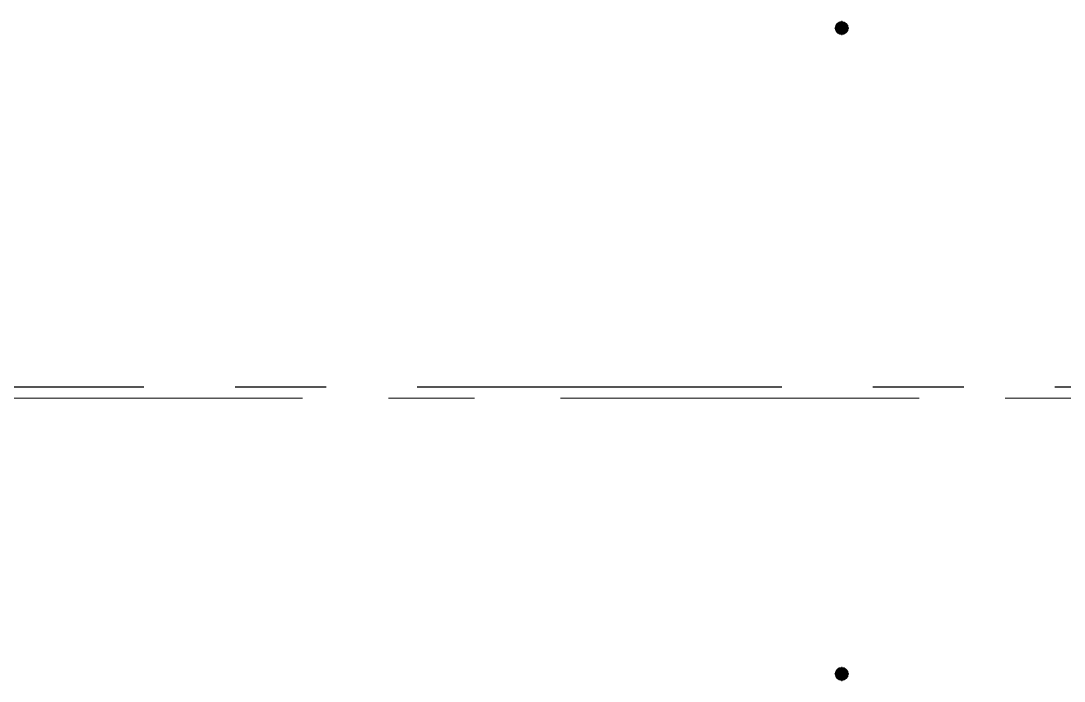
# Model space of a CAD drawing. Header units: millimetres. Extents: x -4000 to 187956, y -58990 to 162485.
# Drawn here: x 46689 to 50325, y 80425 to 82725 of the extents above; entities that cross this region are included whole.
import ezdxf

# ---------------------------------------------------------------- set-up
doc = ezdxf.new("R2010")
doc.units = ezdxf.units.MM
for name, pattern in [('Dash 1_16_', [317.5, 158.75, -158.75]), ('Grid Line', [2222.5, 1270, -317.5, 317.5, -317.5]), ('Grid Line 12_5mm', [2150, 1250, -300, 300, -300])]:
    doc.linetypes.add(name, pattern=pattern)
for name, color, linetype, lineweight in [('F-SPRN', 3, 'Continuous', 9), ('P-PIPE', 3, 'Continuous', 9), ('P-PIPE-CNTR', 3, 'Continuous', 9), ('S-GRID', 1, 'Continuous', 30)]:
    doc.layers.add(name, color=color, linetype=linetype, lineweight=lineweight)

# ---------------------------------------------------------------- blocks, each defined once
blk = doc.blocks.new('CMF2_NHAXUONG_A_rvt-1-FFS - TANG 1')
at = {"layer": 'S-GRID', "linetype": 'Grid Line 12_5mm', "lineweight": 9}
blk.add_line((-879.9, 81410.6), (183585.4, 81410.6), dxfattribs=at)
blk = doc.blocks.new('Sprinkler_Up - DN20-V612-FFS - TANG 1')
at = {"layer": 'F-SPRN', "transparency": 33554534}
for points in [[(-13.5, 0), (-3.9, 0.7), (-1.7, 2.9), (-1.2, 3.5), (-0.6, 4), (0.6, 4), (1.2, 3.5), (1.7, 2.9), (4.6, 0), (22.2, 0), (18, 13.1), (6.9, 21.2), (-6.9, 21.2), (-18, 13.1), (-22.2, 0)], [(0, -21.2), (6.9, -21.2), (18, -13.1), (22.2, 0), (3.9, -0.7), (1.7, -2.9), (1.2, -3.5), (0.6, -4), (-0.6, -4), (-1.2, -3.5), (-1.7, -2.9), (-4.6, 0), (-22.2, 0), (-18, -13.1), (-6.9, -21.2)], [(0, -16.7), (4.3, -16.1), (11.8, -11.8), (16.1, -4.3), (16.1, 4.3), (11.8, 11.8), (8.3, 14.4), (0, 16.7), (-4.3, 16.1), (-11.8, 11.8), (-16.1, 4.3), (-16.1, -4.3), (-11.8, -11.8), (-8.3, -14.4)], [(0, -15.6), (7.8, -13.5), (13.5, -7.8), (15.1, -4), (15.1, 4), (13.5, 7.8), (7.8, 13.5), (0, 15.6), (-7.8, 13.5), (-11, 11), (-15.1, 4), (-15.1, -4), (-11, -11), (-7.8, -13.5)], [(-10.9, -5.5), (-10.9, 5.4), (-14.5, 5.4), (-14.5, -5.5)], [(-7.7, -5.5), (-7.7, 5.4), (-10.9, 5.4), (-10.9, -5.5)], [(0, -5.5), (0, 5.4), (-7.7, 5.4), (-7.7, -5.5)], [(0, 0), (5.7, 0), (2.9, 4.9), (-2.9, 4.9), (-5.7, 0)], [(-2.9, -4.9), (2.9, -4.9), (5.7, 0), (-5.7, 0)], [(0, 0), (4.6, 0), (0, 4.6), (-4.6, 0)], [(0, -4.6), (4.6, 0), (-4.6, 0)], [(0, -2.6), (1.3, 0), (-1.8, 0)], [(-1.3, 0), (1.8, 0), (0, 2.6)], [(7.7, -5.5), (7.7, 5.4), (0, 5.4), (0, -5.5)], [(10.9, -5.5), (10.9, 5.4), (7.7, 5.4), (7.7, -5.5)], [(14.5, -5.5), (14.5, 5.4), (10.9, 5.4), (10.9, -5.5)]]:
    blk.add_hatch(color=1, dxfattribs=at).paths.add_polyline_path(points)
at = {"layer": 'F-SPRN', "color": 1}
for p, q in [((-11.5, 5.4), (-14.5, 5.4)), ((-14.5, 5.4), (-11.3, 5.4)), ((-14.5, 5.4), (-14.5, 3.7)), ((-14.5, 3.3), (-14.5, 0)), ((-11.5, 5.4), (-11.5, 4)), ((-10.9, 1.9), (-10.9, 3.6)), ((-10.8, 5.4), (-8, 5.4)), ((-8.1, 5.4), (-10.8, 5.4)), ((-8.1, 5.4), (-8.1, 2.8)), ((-8.1, 2.5), (-8.1, 0.7)), ((-7.7, 4.8), (-7.7, 2.7)), ((-7.7, 4.8), (-7.7, 2.7)), ((-7.7, 2.1), (-7.7, 0.5)), ((-7.7, 2.1), (-7.7, 0.5)), ((-6.7, 5.4), (-4.7, 5.4)), ((-5.8, 3.8), (-5.8, 2.2)), ((-2.1, 0), (-2.1, 0)), ((-2.1, 0), (-2.1, -0.1)), ((-0.5, 2), (-0.6, 2)), ((-0.6, 2), (-0.6, 2)), ((0, 2.1), (-0.1, 2.1)), ((0.1, 2.1), (0, 2.1)), ((2.1, 0), (2.1, 0.1)), ((2.1, 0), (2.1, 0)), ((4.7, 5.4), (6.5, 5.4)), ((7.7, 5.4), (10.8, 5.4)), ((7.7, 5.2), (7.7, 2.7)), ((7.7, 5.2), (7.7, 2.7)), ((7.7, 2.3), (7.7, 0.5)), ((7.7, 2.3), (7.7, 0.5)), ((10.8, 5.4), (8.1, 5.4)), ((8.1, 5.4), (8.1, 2.8)), ((8.1, 2.5), (8.1, 0.4)), ((10.9, 5.4), (14.5, 5.4)), ((10.9, 3.6), (10.9, 0.2)), ((14.5, 5.4), (11.5, 5.4)), ((11.5, 5.4), (11.5, 4)), ((11.5, 3), (11.5, 0.2)), ((14.5, 5.4), (14.5, -5.5)), ((-14.5, -1.3), (-14.5, -3.7)), ((-11.1, -5.5), (-14.5, -5.5)), ((-14.5, -5.5), (-11.5, -5.5)), ((-10.9, -2.6), (-10.9, -1.3)), ((-10.8, -5.5), (-8.1, -5.5)), ((-7.8, -5.5), (-10.8, -5.5)), ((-8.1, -4.2), (-8.1, -5.5)), ((-7.7, -2.7), (-7.7, -4)), ((-7.7, -2.7), (-7.7, -4)), ((-7, -5.5), (-5.8, -5.5)), ((-4.8, -5.5), (-7, -5.5)), ((-5.8, -2.3), (-5.8, -3.8)), ((-2.1, -0.3), (-2, -0.4)), ((-2, -0.4), (-2, -0.5)), ((-2, -0.5), (-2, -0.6)), ((-2, -0.6), (-2, -0.7)), ((-2, -0.7), (-1.9, -0.7)), ((-1.9, -0.7), (-1.9, -0.8)), ((-1.9, -0.8), (-1.9, -0.9)), ((-1.9, -0.9), (-1.8, -1)), ((-1.8, -1), (-1.8, -1.1)), ((-1.8, -1), (-1.8, -1)), ((-1.8, -1.1), (-1.7, -1.2)), ((-1.7, -1.2), (-1.6, -1.3)), ((-1.7, -1.2), (-1.7, -1.2)), ((-1.6, -1.3), (-1.6, -1.4)), ((-1.6, -1.4), (-1.5, -1.4)), ((-1.5, -1.4), (-1.4, -1.5)), ((-1.4, -1.5), (-1.3, -1.6)), ((-1.4, -1.5), (-1.4, -1.5)), ((-1.3, -1.6), (-1.3, -1.7)), ((-1.3, -1.7), (-1.2, -1.7)), ((-1.2, -1.7), (-1.1, -1.7)), ((-1.1, -1.7), (-1.1, -1.8)), ((-1.1, -1.8), (-1, -1.8)), ((-1, -1.8), (-0.9, -1.9)), ((-0.9, -1.9), (-0.8, -1.9)), ((-0.8, -1.9), (-0.7, -2)), ((-0.8, -1.9), (-0.8, -1.9)), ((-0.7, -2), (-0.6, -2)), ((-0.6, -2), (-0.5, -2)), ((-0.5, -2), (-0.4, -2)), ((-0.4, -2), (-0.3, -2.1)), ((-0.4, -2), (-0.4, -2)), ((-0.3, -2.1), (-0.2, -2.1)), ((-0.2, -2.1), (-0.1, -2.1)), ((-0.1, -2.1), (0, -2.1)), ((0, -2.1), (0.1, -2.1)), ((0.1, -2.1), (0.2, -2.1)), ((0.1, -2.1), (0.1, -2.1)), ((0.2, -2.1), (0.3, -2.1)), ((0.3, -2.1), (0.4, -2)), ((0.4, -2), (0.5, -2)), ((0.5, -2), (0.6, -2)), ((0.6, -2), (0.7, -2)), ((0.6, -2), (0.6, -2)), ((0.7, -2), (0.8, -1.9)), ((0.8, -1.9), (0.9, -1.9)), ((0.9, -1.9), (1, -1.8)), ((0.9, -1.9), (0.9, -1.9)), ((1, -1.8), (1.1, -1.8)), ((1.1, -1.8), (1.2, -1.7)), ((1.2, -1.7), (1.3, -1.6)), ((1.2, -1.7), (1.2, -1.7)), ((1.3, -1.6), (1.4, -1.6)), ((1.4, -1.5), (1.5, -1.5)), ((1.4, -1.6), (1.4, -1.5)), ((1.5, -1.4), (1.6, -1.3)), ((1.5, -1.5), (1.5, -1.4)), ((1.6, -1.3), (1.7, -1.2)), ((1.6, -1.3), (1.6, -1.3)), ((1.7, -1.1), (1.8, -1.1)), ((1.7, -1.2), (1.7, -1.1)), ((1.8, -1), (1.9, -0.9)), ((1.8, -1.1), (1.8, -1)), ((1.9, -0.8), (2, -0.7)), ((1.9, -0.8), (1.9, -0.8)), ((1.9, -0.9), (1.9, -0.8)), ((2, -0.4), (2.1, -0.3)), ((2, -0.5), (2, -0.4)), ((2, -0.5), (2, -0.5)), ((2, -0.6), (2, -0.5)), ((2, -0.7), (2, -0.6)), ((2.1, -0.1), (2.1, 0)), ((2.1, -0.2), (2.1, -0.1)), ((2.1, -0.3), (2.1, -0.2)), ((7, -5.5), (4.8, -5.5)), ((5.8, -2.2), (5.8, -3.8)), ((5.8, -5.5), (7, -5.5)), ((7.7, -0.5), (7.7, -2.3)), ((7.7, -0.5), (7.7, -2.3)), ((7.7, -2.7), (7.7, -5.4)), ((7.7, -2.7), (7.7, -5.4)), ((10.8, -5.5), (7.7, -5.5)), ((8.1, -0.4), (8.1, -2.5)), ((8.1, -2.8), (8.1, -5.5)), ((8.1, -5.5), (10.8, -5.5)), ((10.9, -0.2), (10.9, -3.6)), ((14.5, -5.5), (10.9, -5.5)), ((11.5, -0.2), (11.5, -3)), ((11.5, -4), (11.5, -5.5)), ((11.5, -5.5), (14.5, -5.5))]:
    blk.add_line(p, q, dxfattribs=at)
at = {"layer": 'F-SPRN', "color": 1, "flags": 128}
for points in [[(-1.7, 1.2), (-1.7, 1.1), (-1.8, 1.1), (-1.8, 1), (-1.9, 0.9), (-1.9, 0.8), (-1.9, 0.8), (-2, 0.7), (-2, 0.6), (-2, 0.5), (-2, 0.5), (-2, 0.4), (-2.1, 0.3), (-2.1, 0.2), (-2.1, 0.1), (-2.1, 0)], [(-1.3, 1.6), (-1.4, 1.6), (-1.4, 1.5), (-1.5, 1.5), (-1.5, 1.4), (-1.6, 1.3), (-1.6, 1.3), (-1.7, 1.2)], [(-0.9, 1.9), (-0.9, 1.9), (-1, 1.8), (-1.1, 1.8), (-1.2, 1.7), (-1.2, 1.7), (-1.3, 1.6)], [(-0.6, 2), (-0.7, 2), (-0.8, 1.9), (-0.9, 1.9)], [(-0.1, 2.1), (-0.1, 2.1), (-0.2, 2.1), (-0.3, 2.1), (-0.4, 2), (-0.5, 2)], [(2.1, 0.1), (2.1, 0.2), (2.1, 0.2), (2.1, 0.3), (2, 0.4), (2, 0.5), (2, 0.6), (2, 0.7), (1.9, 0.7), (1.9, 0.8), (1.9, 0.9), (1.8, 1), (1.8, 1), (1.8, 1.1), (1.7, 1.2), (1.7, 1.2), (1.6, 1.3), (1.6, 1.4), (1.5, 1.4), (1.4, 1.5), (1.4, 1.5), (1.3, 1.6), (1.3, 1.7), (1.2, 1.7), (1.1, 1.7), (1.1, 1.8), (1, 1.8), (0.9, 1.9), (0.8, 1.9), (0.8, 1.9), (0.7, 2), (0.6, 2), (0.5, 2), (0.4, 2), (0.4, 2), (0.3, 2.1), (0.2, 2.1), (0.1, 2.1)], [(-2.1, -0.1), (-2.1, -0.2), (-2.1, -0.2), (-2.1, -0.3)]]:
    blk.add_lwpolyline(points, dxfattribs=at)
at = {"layer": 'F-SPRN', "color": 1}
for radius, start, end in [(22.2, 360, 180), (21.9, 165.6773, 179.2615), (21.9, 144.7698, 164.8151), (21.9, 126.6942, 143.2701), (16.7, 167.6802, 180), (16.7, 167.6802, 180), (16.7, 155.3879, 164.9693), (16.7, 155.3879, 164.9693), (15.6, 166.4265, 180), (15.6, 166.4265, 180), (15.6, 150.9409, 165), (15.6, 159.6139, 165), (16.7, 136.7213, 149.931), (16.7, 136.7213, 149.931), (15.6, 150.9409, 156.3845), (15.6, 138.4214, 150), (15.6, 138.4214, 150), (21.9, 108.2621, 125.7507), (16.7, 121.4181, 130.5751), (16.7, 121.4181, 130.5751), (15.6, 120.5262, 133.2078), (15.6, 120.5262, 133.2078), (16.7, 106.5995, 120), (16.7, 106.5995, 120), (15.6, 114.4363, 119.9813), (15.6, 114.4363, 119.9813), (21.9, 99.348, 107.901), (4.63, 155.7832, 180), (4.63, 155.7832, 180), (16.7, 96.4143, 105), (16.7, 96.4143, 105), (4.63, 109.0192, 138.2703), (4.63, 109.0192, 138.2703), (21.9, 90.145, 98.8503), (15.6, 95.5762, 100.6843), (15.6, 95.5762, 100.6843), (2.56, 109.0192, 168.8278), (2.56, 109.0192, 168.8278), (2.04, 109.0192, 180), (16.7, 83.0684, 90), (16.7, 83.0684, 90), (4.63, 17.9592, 90), (4.63, 17.9592, 90), (3.81, 57.0577, 90), (2.56, 14.5599, 90), (2.56, 14.5599, 90), (2.04, 10.4703, 90), (21.9, 72.5583, 89.4624), (15.6, 75.573, 80.5892), (15.6, 75.573, 80.5892), (3.81, 16.1605, 43.8358), (15.6, 67.5614, 74.5481), (15.6, 67.5614, 74.5481), (16.7, 60, 75), (16.7, 60, 75), (15.6, 60.0187, 65.5637), (15.6, 60.0187, 65.5637), (21.9, 54.2493, 71.7379), (15.6, 46.7922, 60), (15.6, 46.7922, 60), (16.7, 49.4249, 58.5819), (16.7, 49.4249, 58.5819), (15.6, 30, 41.5786), (15.6, 30, 41.5786), (16.7, 30, 43.2787), (16.7, 30, 43.2787), (21.9, 36.7299, 53.3058), (15.6, 23.6155, 29.5646), (15.6, 15, 29.5646), (15.6, 15, 20.3861), (16.7, 15, 24.6121), (16.7, 15, 24.6121), (15.6, 360, 13.6618), (15.6, 0, 13.6618), (16.7, 360, 12.3198), (16.7, 0, 12.3198), (21.9, 15.1849, 35.2302), (21.9, 0.7385, 14.3227), (22.2, 180, 360), (21.9, 180.7385, 194.3227), (21.9, 195.1849, 215.2302), (21.9, 216.7299, 233.3058), (16.7, 180, 192.3198), (16.7, 180, 192.3198), (16.7, 195.0307, 204.6121), (16.7, 195.0307, 204.6121), (15.6, 181.9082, 193.6618), (15.6, 181.9082, 193.6618), (15.6, 197.3339, 209.5646), (15.6, 197.3339, 209.5646), (16.7, 210.069, 223.2787), (16.7, 210.069, 223.2787), (15.6, 212.5472, 221.5786), (15.6, 212.5472, 221.5786), (21.9, 234.2493, 251.7379), (16.7, 229.4249, 238.5819), (16.7, 229.4249, 238.5819), (15.6, 233.795, 240), (15.6, 233.795, 240), (16.7, 240, 255), (16.7, 240, 255), (15.6, 240.0187, 254.5481), (15.6, 240.0187, 254.5481), (21.9, 252.5583, 269.4624), (4.63, 197.9592, 0), (4.63, 197.9592, 360), (15.6, 255, 267.64), (15.6, 255, 267.64), (3.81, 196.1605, 360), (2.56, 191.1677, 270), (2.56, 191.1677, 270), (2.04, 190.4703, 270), (16.7, 263.0684, 270), (16.7, 263.0684, 270), (2.04, 270, 0), (2.56, 270, 0), (2.56, 270, 360), (21.9, 270.145, 278.8503), (15.6, 275.5762, 280.6843), (15.6, 275.5762, 280.6843), (16.7, 276.4143, 285), (16.7, 276.4143, 285), (21.9, 279.348, 287.901), (16.7, 286.5995, 300), (16.7, 286.5995, 300), (15.6, 294.4363, 299.9813), (15.6, 294.4363, 299.9813), (21.9, 288.2621, 305.7507), (15.6, 300, 313.2078), (15.6, 300, 313.2078), (16.7, 301.4181, 310.5751), (16.7, 301.4181, 310.5751), (15.6, 318.4214, 330), (15.6, 318.4214, 330), (16.7, 316.7213, 330), (16.7, 316.7213, 330), (21.9, 306.6942, 323.2701), (15.6, 330.4354, 345), (15.6, 330.4354, 336.3845), (15.6, 339.6139, 345), (15.6, 346.3382, 360), (15.6, 346.3382, 360), (16.7, 335.3879, 345), (16.7, 335.3879, 345), (16.7, 347.6802, 360), (16.7, 347.6802, 360), (21.9, 324.7698, 344.8151), (21.9, 345.6773, 359.2615)]:
    blk.add_arc((0, 0), radius, start, end, dxfattribs=at)
blk = doc.blocks.new('Sprinkler_Up - DN20-V613-FFS - TANG 1')
at = {"layer": 'F-SPRN', "transparency": 33554534}
for points in [[(-13.5, 0), (-3.9, 0.7), (-1.7, 2.9), (-1.2, 3.5), (-0.6, 4), (0.6, 4), (1.2, 3.5), (1.7, 2.9), (4.6, 0), (22.2, 0), (18, 13.1), (6.9, 21.2), (-7.9, 20.4), (-18, 13.1), (-22.2, 0)], [(0, -21.2), (6.9, -21.2), (18, -13.1), (22.2, 0), (3.9, -0.7), (1.7, -2.9), (1.2, -3.5), (0.6, -4), (-0.6, -4), (-1.2, -3.5), (-1.7, -2.9), (-4.6, 0), (-22.2, 0), (-18, -13.1), (-6.9, -21.2)], [(0, -16.7), (4.3, -16.1), (11.8, -11.8), (16.1, -4.3), (16.1, 4.3), (11.8, 11.8), (8.3, 14.4), (0, 16.7), (-4.3, 16.1), (-11.8, 11.8), (-16.1, 4.3), (-16.1, -4.3), (-11.8, -11.8), (-8.3, -14.4)], [(0, -15.6), (7.8, -13.5), (13.5, -7.8), (15.1, -4), (15.1, 4), (13.5, 7.8), (7.8, 13.5), (0, 15.6), (-7.8, 13.5), (-11, 11), (-15.1, 4), (-15.1, -4), (-11, -11), (-7.8, -13.5)], [(-10.9, -5.5), (-10.9, 5.4), (-14.5, 5.4), (-14.5, -5.5)], [(-7.7, -5.5), (-7.7, 5.4), (-10.9, 5.4), (-10.9, -5.5)], [(0, -5.5), (0, 5.4), (-7.7, 5.4), (-7.7, -5.5)], [(0, 0), (5.7, 0), (2.9, 4.9), (-2.9, 4.9), (-5.7, 0)], [(-2.9, -4.9), (2.9, -4.9), (5.7, 0), (-5.7, 0)], [(0, 0), (4.6, 0), (0, 4.6), (-4.6, 0)], [(0, -4.6), (4.6, 0), (-4.6, 0)], [(0, -2.6), (1.3, 0), (-1.8, 0)], [(-1.3, 0), (1.8, 0), (0, 2.6)], [(7.7, -5.5), (7.7, 5.4), (0, 5.4), (0, -5.5)], [(10.9, -5.5), (10.9, 5.4), (7.7, 5.4), (7.7, -5.5)], [(14.5, -5.5), (14.5, 5.4), (10.9, 5.4), (10.9, -5.5)]]:
    blk.add_hatch(color=1, dxfattribs=at).paths.add_polyline_path(points)
at = {"layer": 'F-SPRN', "color": 1}
for p, q in [((-11.5, 5.4), (-14.5, 5.4)), ((-14.5, 5.4), (-11.3, 5.4)), ((-14.5, 5.4), (-14.5, 3.7)), ((-14.5, 3.3), (-14.5, 0)), ((-11.5, 5.4), (-11.5, 4)), ((-10.9, 1.9), (-10.9, 3.6)), ((-10.8, 5.4), (-8, 5.4)), ((-8.1, 5.4), (-10.8, 5.4)), ((-8.1, 5.4), (-8.1, 2.8)), ((-8.1, 2.5), (-8.1, 0.7)), ((-7.7, 4.8), (-7.7, 2.7)), ((-7.7, 4.8), (-7.7, 2.7)), ((-7.7, 2.1), (-7.7, 0.5)), ((-7.7, 2.1), (-7.7, 0.5)), ((-6.7, 5.4), (-4.7, 5.4)), ((-5.8, 3.8), (-5.8, 2.2)), ((-2.1, 0), (-2.1, 0)), ((-2.1, 0), (-2.1, -0.1)), ((-0.5, 2), (-0.6, 2)), ((-0.6, 2), (-0.6, 2)), ((0, 2.1), (-0.1, 2.1)), ((2.1, 0), (2.1, 0.1)), ((2.1, 0), (2.1, 0)), ((4.7, 5.4), (6.5, 5.4)), ((7.7, 5.4), (10.8, 5.4)), ((7.7, 5.2), (7.7, 2.7)), ((7.7, 5.2), (7.7, 2.7)), ((7.7, 2.3), (7.7, 0.5)), ((7.7, 2.3), (7.7, 0.5)), ((10.8, 5.4), (8.1, 5.4)), ((8.1, 5.4), (8.1, 2.8)), ((8.1, 2.5), (8.1, 0.4)), ((10.9, 5.4), (14.5, 5.4)), ((10.9, 3.6), (10.9, 0.2)), ((14.5, 5.4), (11.5, 5.4)), ((11.5, 5.4), (11.5, 4)), ((11.5, 3), (11.5, 0.2)), ((14.5, 5.4), (14.5, -5.5)), ((-14.5, -1.3), (-14.5, -3.7)), ((-11.1, -5.5), (-14.5, -5.5)), ((-14.5, -5.5), (-11.5, -5.5)), ((-10.9, -2.6), (-10.9, -1.3)), ((-10.8, -5.5), (-8.1, -5.5)), ((-7.8, -5.5), (-10.8, -5.5)), ((-8.1, -4.2), (-8.1, -5.5)), ((-7.7, -2.7), (-7.7, -4)), ((-7.7, -2.7), (-7.7, -4)), ((-7, -5.5), (-5.8, -5.5)), ((-4.8, -5.5), (-7, -5.5)), ((-5.8, -2.3), (-5.8, -3.8)), ((-2.1, -0.3), (-2, -0.4)), ((-2, -0.4), (-2, -0.5)), ((-2, -0.5), (-2, -0.6)), ((-2, -0.6), (-2, -0.7)), ((-2, -0.7), (-1.9, -0.7)), ((-1.9, -0.7), (-1.9, -0.8)), ((-1.9, -0.8), (-1.9, -0.9)), ((-1.9, -0.9), (-1.8, -1)), ((-1.8, -1), (-1.8, -1.1)), ((-1.8, -1), (-1.8, -1)), ((-1.8, -1.1), (-1.7, -1.2)), ((-1.7, -1.2), (-1.6, -1.3)), ((-1.7, -1.2), (-1.7, -1.2)), ((-1.6, -1.3), (-1.6, -1.4)), ((-1.6, -1.4), (-1.5, -1.4)), ((-1.5, -1.4), (-1.4, -1.5)), ((-1.4, -1.5), (-1.3, -1.6)), ((-1.4, -1.5), (-1.4, -1.5)), ((-1.3, -1.6), (-1.3, -1.7)), ((-1.3, -1.7), (-1.2, -1.7)), ((-1.2, -1.7), (-1.1, -1.7)), ((-1.1, -1.7), (-1.1, -1.8)), ((-1.1, -1.8), (-1, -1.8)), ((-1, -1.8), (-0.9, -1.9)), ((-0.9, -1.9), (-0.8, -1.9)), ((-0.8, -1.9), (-0.7, -2)), ((-0.8, -1.9), (-0.8, -1.9)), ((-0.7, -2), (-0.6, -2)), ((-0.6, -2), (-0.5, -2)), ((-0.5, -2), (-0.4, -2)), ((-0.4, -2), (-0.3, -2.1)), ((-0.4, -2), (-0.4, -2)), ((-0.3, -2.1), (-0.2, -2.1)), ((-0.2, -2.1), (-0.1, -2.1)), ((-0.1, -2.1), (0, -2.1)), ((0, -2.1), (0.1, -2.1)), ((0.1, -2.1), (0.2, -2.1)), ((0.1, -2.1), (0.1, -2.1)), ((0.2, -2.1), (0.3, -2.1)), ((0.3, -2.1), (0.4, -2)), ((0.4, -2), (0.5, -2)), ((0.5, -2), (0.6, -2)), ((0.6, -2), (0.7, -2)), ((0.6, -2), (0.6, -2)), ((0.7, -2), (0.8, -1.9)), ((0.8, -1.9), (0.9, -1.9)), ((0.9, -1.9), (1, -1.8)), ((0.9, -1.9), (0.9, -1.9)), ((1, -1.8), (1.1, -1.8)), ((1.1, -1.8), (1.2, -1.7)), ((1.2, -1.7), (1.3, -1.6)), ((1.2, -1.7), (1.2, -1.7)), ((1.3, -1.6), (1.4, -1.6)), ((1.4, -1.5), (1.5, -1.5)), ((1.4, -1.6), (1.4, -1.5)), ((1.5, -1.4), (1.6, -1.3)), ((1.5, -1.5), (1.5, -1.4)), ((1.6, -1.3), (1.7, -1.2)), ((1.6, -1.3), (1.6, -1.3)), ((1.7, -1.1), (1.8, -1.1)), ((1.7, -1.2), (1.7, -1.1)), ((1.8, -1), (1.9, -0.9)), ((1.8, -1.1), (1.8, -1)), ((1.9, -0.8), (2, -0.7)), ((1.9, -0.8), (1.9, -0.8)), ((1.9, -0.9), (1.9, -0.8)), ((2, -0.4), (2.1, -0.3)), ((2, -0.5), (2, -0.4)), ((2, -0.5), (2, -0.5)), ((2, -0.6), (2, -0.5)), ((2, -0.7), (2, -0.6)), ((2.1, -0.1), (2.1, 0)), ((2.1, -0.2), (2.1, -0.1)), ((2.1, -0.3), (2.1, -0.2)), ((7, -5.5), (4.8, -5.5)), ((5.8, -2.2), (5.8, -3.8)), ((5.8, -5.5), (7, -5.5)), ((7.7, -0.5), (7.7, -2.3)), ((7.7, -0.5), (7.7, -2.3)), ((7.7, -2.7), (7.7, -5.4)), ((7.7, -2.7), (7.7, -5.4)), ((10.8, -5.5), (7.7, -5.5)), ((8.1, -0.4), (8.1, -2.5)), ((8.1, -2.8), (8.1, -5.5)), ((8.1, -5.5), (10.8, -5.5)), ((10.9, -0.2), (10.9, -3.6)), ((14.5, -5.5), (10.9, -5.5)), ((11.5, -0.2), (11.5, -3)), ((11.5, -4), (11.5, -5.5)), ((11.5, -5.5), (14.5, -5.5))]:
    blk.add_line(p, q, dxfattribs=at)
at = {"layer": 'F-SPRN', "color": 1, "flags": 128}
for points in [[(-1.4, 1.6), (-1.4, 1.5), (-1.5, 1.5), (-1.5, 1.4), (-1.6, 1.3), (-1.6, 1.3), (-1.7, 1.2), (-1.7, 1.1), (-1.8, 1.1), (-1.8, 1), (-1.9, 0.9), (-1.9, 0.8), (-1.9, 0.8), (-2, 0.7), (-2, 0.6), (-2, 0.5), (-2, 0.5), (-2, 0.4), (-2.1, 0.3), (-2.1, 0.2), (-2.1, 0.1), (-2.1, 0)], [(-0.6, 2), (-0.7, 2), (-0.8, 1.9), (-0.9, 1.9), (-0.9, 1.9), (-1, 1.8), (-1.1, 1.8), (-1.2, 1.7), (-1.2, 1.7), (-1.3, 1.6), (-1.4, 1.6)], [(-0.1, 2.1), (-0.1, 2.1), (-0.2, 2.1), (-0.3, 2.1), (-0.4, 2), (-0.5, 2)], [(1.9, 0.7), (1.9, 0.8), (1.9, 0.9), (1.8, 1), (1.8, 1), (1.8, 1.1), (1.7, 1.2), (1.7, 1.2), (1.6, 1.3), (1.6, 1.4), (1.5, 1.4), (1.4, 1.5), (1.4, 1.5), (1.3, 1.6), (1.3, 1.7), (1.2, 1.7), (1.1, 1.7), (1.1, 1.8), (1, 1.8), (0.9, 1.9), (0.8, 1.9), (0.8, 1.9), (0.7, 2), (0.6, 2), (0.5, 2), (0.4, 2), (0.4, 2), (0.3, 2.1), (0.2, 2.1), (0.1, 2.1), (0, 2.1)], [(2.1, 0.1), (2.1, 0.2), (2.1, 0.2), (2.1, 0.3), (2, 0.4), (2, 0.5), (2, 0.6), (2, 0.7), (1.9, 0.7)], [(-2.1, -0.1), (-2.1, -0.2), (-2.1, -0.2), (-2.1, -0.3)]]:
    blk.add_lwpolyline(points, dxfattribs=at)
at = {"layer": 'F-SPRN', "color": 1}
for radius, start, end in [(22.2, 360, 180), (21.9, 165.6773, 179.2615), (21.9, 144.7698, 164.8151), (21.9, 126.6942, 143.2701), (16.7, 167.6802, 180), (16.7, 167.6802, 180), (16.7, 155.3879, 164.9693), (16.7, 155.3879, 164.9693), (15.6, 166.4265, 180), (15.6, 166.4265, 180), (15.6, 150.9409, 165), (15.6, 159.6139, 165), (16.7, 136.7213, 149.931), (16.7, 136.7213, 149.931), (15.6, 150.9409, 156.3845), (15.6, 138.4214, 150), (15.6, 138.4214, 150), (21.9, 108, 125.7507), (16.7, 121.4181, 130.5751), (16.7, 121.4181, 130.5751), (15.6, 120.5262, 133.2078), (15.6, 120.5262, 133.2078), (16.7, 106.5995, 120), (16.7, 106.5995, 120), (15.6, 114.4363, 119.9813), (15.6, 114.4363, 119.9813), (21.9, 99.348, 107.901), (4.63, 155.7832, 180), (4.63, 155.7832, 180), (16.7, 96.4143, 105), (16.7, 96.4143, 105), (4.63, 109.0192, 138.2703), (4.63, 109.0192, 138.2703), (21.9, 90.145, 98.8503), (15.6, 95.5762, 100.6843), (15.6, 95.5762, 100.6843), (2.56, 109.0192, 168.8278), (2.56, 109.0192, 168.8278), (2.04, 109.0192, 180), (16.7, 83.0684, 90), (16.7, 83.0684, 90), (4.63, 17.9592, 90), (4.63, 17.9592, 90), (3.81, 57.0577, 90), (2.56, 14.5599, 90), (2.56, 14.5599, 90), (2.04, 10.4703, 90), (21.9, 72.5583, 89.4624), (15.6, 75.573, 80.5892), (15.6, 75.573, 80.5892), (3.81, 16.1605, 43.8358), (15.6, 67.5614, 74.5481), (15.6, 67.5614, 74.5481), (16.7, 60, 75), (16.7, 60, 75), (15.6, 60.0187, 65.5637), (15.6, 60.0187, 65.5637), (21.9, 54.2493, 72), (15.6, 46.7922, 60), (15.6, 46.7922, 60), (16.7, 49.4249, 58.5819), (16.7, 49.4249, 58.5819), (15.6, 30, 41.5786), (15.6, 30, 41.5786), (16.7, 30, 43.2787), (16.7, 30, 43.2787), (21.9, 36.7299, 53.3058), (15.6, 23.6155, 29.5646), (15.6, 15, 29.5646), (15.6, 15, 20.3861), (16.7, 15, 24.6121), (16.7, 15, 24.6121), (15.6, 360, 13.6618), (15.6, 0, 13.6618), (16.7, 360, 12.3198), (16.7, 0, 12.3198), (21.9, 15.1849, 35.2302), (21.9, 0.7385, 14.3227), (22.2, 180, 360), (21.9, 180.7385, 194.3227), (21.9, 195.1849, 215.2302), (21.9, 216.7299, 233.3058), (16.7, 180, 192.3198), (16.7, 180, 192.3198), (16.7, 195.0307, 204.6121), (16.7, 195.0307, 204.6121), (15.6, 181.9082, 193.6618), (15.6, 181.9082, 193.6618), (15.6, 197.3339, 209.5646), (15.6, 197.3339, 209.5646), (16.7, 210.069, 223.2787), (16.7, 210.069, 223.2787), (15.6, 212.5472, 221.5786), (15.6, 212.5472, 221.5786), (21.9, 234.2493, 251.7379), (16.7, 229.4249, 238.5819), (16.7, 229.4249, 238.5819), (15.6, 233.795, 240), (15.6, 233.795, 240), (16.7, 240, 255), (16.7, 240, 255), (15.6, 240.0187, 254.5481), (15.6, 240.0187, 254.5481), (21.9, 252.5583, 269.4624), (4.63, 197.9592, 0), (4.63, 197.9592, 360), (15.6, 255, 267.64), (15.6, 255, 267.64), (3.81, 196.1605, 360), (2.56, 191.1677, 270), (2.56, 191.1677, 270), (2.04, 190.4703, 270), (16.7, 263.0684, 270), (16.7, 263.0684, 270), (2.04, 270, 0), (2.56, 270, 0), (2.56, 270, 360), (21.9, 270.145, 278.8503), (15.6, 275.5762, 280.6843), (15.6, 275.5762, 280.6843), (16.7, 276.4143, 285), (16.7, 276.4143, 285), (21.9, 279.348, 287.901), (16.7, 286.5995, 300), (16.7, 286.5995, 300), (15.6, 294.4363, 299.9813), (15.6, 294.4363, 299.9813), (21.9, 288.2621, 305.7507), (15.6, 300, 313.2078), (15.6, 300, 313.2078), (16.7, 301.4181, 310.5751), (16.7, 301.4181, 310.5751), (15.6, 318.4214, 330), (15.6, 318.4214, 330), (16.7, 316.7213, 330), (16.7, 316.7213, 330), (21.9, 306.6942, 323.2701), (15.6, 330.4354, 345), (15.6, 330.4354, 336.3845), (15.6, 339.6139, 345), (15.6, 346.3382, 360), (15.6, 346.3382, 360), (16.7, 335.3879, 345), (16.7, 335.3879, 345), (16.7, 347.6802, 360), (16.7, 347.6802, 360), (21.9, 324.7698, 344.8151), (21.9, 345.6773, 359.2615)]:
    blk.add_arc((0, 0), radius, start, end, dxfattribs=at)
blk = doc.blocks.new('Steel_Transition_Threaded_HoaPhat - Standard-V953-FFS - TANG 1')
at = {"layer": 'P-PIPE', "lineweight": 13, "transparency": 33554534}
h = blk.add_hatch(color=1, dxfattribs=at)
h.paths.add_polyline_path([(49550, 126427.6), (49555.8, 126428.4), (49561.3, 126430.6), (49565.9, 126434.2), (49569.5, 126438.8), (49571.7, 126444.3), (49572.5, 126450.1), (49571.7, 126455.9), (49569.5, 126461.3), (49565.9, 126466), (49561.3, 126469.6), (49555.8, 126471.8), (49550, 126472.6), (49544.2, 126471.8), (49538.8, 126469.6), (49534.1, 126466), (49530.5, 126461.3), (49528.3, 126455.9), (49527.5, 126450.1), (49528.3, 126444.3), (49530.5, 126438.8), (49534.1, 126434.2), (49538.8, 126430.6), (49544.2, 126428.4)])
h.paths.add_polyline_path([(49550, 126430), (49544.8, 126430.7), (49540, 126432.7), (49535.8, 126435.9), (49532.6, 126440), (49530.6, 126444.9), (49529.9, 126450.1), (49530.6, 126455.3), (49532.6, 126460.1), (49535.8, 126464.3), (49540, 126467.5), (49544.8, 126469.5), (49550, 126470.2), (49555.2, 126469.5), (49560.1, 126467.5), (49564.2, 126464.3), (49567.4, 126460.1), (49569.4, 126455.3), (49570.1, 126450.1), (49569.4, 126444.9), (49567.4, 126440), (49564.2, 126435.9), (49560.1, 126432.7), (49555.2, 126430.7)])
for points in [[(49529.9, 126450.1), (49533.6, 126450.1), (49535.8, 126458.3), (49541.8, 126464.3), (49550, 126466.5), (49558.2, 126464.3), (49564.2, 126458.3), (49566.4, 126450.1), (49570.1, 126450.1), (49569.4, 126455.3), (49567.4, 126460.1), (49564.2, 126464.3), (49560.1, 126467.5), (49555.2, 126469.5), (49550, 126470.2), (49544.8, 126469.5), (49540, 126467.5), (49535.8, 126464.3), (49532.6, 126460.1), (49530.6, 126455.3)], [(49550, 126431.6), (49554.8, 126432.2), (49559.3, 126434.1), (49563.1, 126437), (49566, 126440.8), (49567.9, 126445.3), (49568.5, 126450.1), (49567.9, 126454.9), (49566, 126459.3), (49563.1, 126463.2), (49559.3, 126466.1), (49554.8, 126468), (49550, 126468.6), (49545.2, 126468), (49540.8, 126466.1), (49536.9, 126463.2), (49534, 126459.3), (49532.1, 126454.9), (49531.5, 126450.1), (49532.1, 126445.3), (49534, 126440.8), (49536.9, 126437), (49540.8, 126434.1), (49545.2, 126432.2)], [(49550, 126430), (49555.2, 126430.7), (49560.1, 126432.7), (49564.2, 126435.9), (49567.4, 126440), (49569.4, 126444.9), (49570.1, 126450.1), (49566.4, 126450.1), (49564.2, 126441.9), (49558.2, 126435.9), (49550, 126433.7), (49541.8, 126435.9), (49535.8, 126441.9), (49533.6, 126450.1), (49529.9, 126450.1), (49530.6, 126444.9), (49532.6, 126440), (49535.8, 126435.9), (49540, 126432.7), (49544.8, 126430.7)]]:
    blk.add_hatch(color=1, dxfattribs=at).paths.add_polyline_path(points)
at = {"layer": 'P-PIPE', "color": 20, "lineweight": 13}
for radius, start, end in [(22.5, 0, 180), (22.5, 0, 180), (20.1, 150, 162.7449), (20.1, 128.8856, 148.1553), (18.5, 136.4297, 150), (18.5, 136.4297, 150), (16.4, 141.9681, 150), (18.5, 123.4976, 133.2041), (18.5, 123.4976, 133.2041), (20.1, 109.6859, 125.0043), (16.4, 121.0738, 126.4537), (18.5, 106.819, 120), (18.5, 106.819, 120), (16.4, 113.4045, 120), (16.4, 107.4657, 111.9681), (20.1, 100.9975, 105), (18.5, 91.4353, 103.2046), (18.5, 91.4353, 103.2046), (16.4, 96.2132, 104.6042), (20.1, 90.5246, 98.5089), (18.5, 78.0986, 90), (18.5, 78.0986, 90), (20.1, 75.0607, 87.9279), (16.4, 66.9681, 75), (18.5, 60, 75), (18.5, 60, 75), (20.1, 54.9957, 75), (18.5, 46.7959, 56.5024), (18.5, 46.7959, 56.5024), (20.1, 31.8447, 51.1144), (16.4, 30, 38.0319), (18.5, 30, 43.5703), (18.5, 30, 43.5703), (20.1, 17.2551, 30), (22.5, 180, 0), (22.5, 180, 0), (20.1, 166.0499, 180), (20.1, 180, 193.9501), (20.1, 197.2551, 210), (18.5, 166.5939, 180), (18.5, 166.5939, 180), (18.5, 180, 193.4061), (18.5, 180, 193.4061), (18.5, 157.6232, 165), (18.5, 157.6232, 165), (18.5, 195, 202.3768), (18.5, 195, 202.3768), (20.1, 211.8447, 231.1144), (16.4, 180.8106, 191.4533), (16.4, 168.5467, 175.1607), (18.5, 210, 223.5703), (18.5, 210, 223.5703), (16.4, 158.0319, 163.506), (16.4, 210.6635, 218.0319), (18.5, 226.7959, 236.5024), (18.5, 226.7959, 236.5024), (20.1, 234.9957, 255), (16.4, 230.4733, 236.6389), (18.5, 240, 255), (18.5, 240, 255), (16.4, 240, 246.5955), (16.4, 246.9681, 255), (20.1, 255.0607, 267.9279), (18.5, 258.0986, 270), (18.5, 258.0986, 270), (16.4, 264.1652, 268.506), (20.1, 270.5246, 278.5089), (18.5, 271.4353, 283.2046), (18.5, 271.4353, 283.2046), (16.4, 276.4537, 283.9063), (20.1, 280.9975, 285), (16.4, 287.4657, 291.9681), (18.5, 286.819, 300), (18.5, 286.819, 300), (16.4, 293.4045, 300), (20.1, 289.6859, 305.0043), (18.5, 303.4976, 313.2041), (18.5, 303.4976, 313.2041), (20.1, 308.8856, 328.1553), (18.5, 316.4297, 330), (18.5, 316.4297, 330), (16.4, 338.0319, 342.8691), (16.4, 0, 8.0319), (16.4, 351.9681, 0), (18.5, 15, 22.3768), (18.5, 15, 22.3768), (18.5, 337.6232, 345), (18.5, 337.6232, 345), (20.1, 330, 342.7449), (18.5, 0, 13.4061), (18.5, 0, 13.4061), (18.5, 346.5939, 0), (18.5, 346.5939, 0), (20.1, 0, 13.9501), (20.1, 346.0499, 0)]:
    blk.add_arc((49550, 126450.1), radius, start, end, dxfattribs=at)

msp = doc.modelspace()

# ---------------------------------------------------------------- block references
at = {"lineweight": 5}
msp.add_blockref('CMF2_NHAXUONG_A_rvt-1-FFS - TANG 1', (0, 0), dxfattribs=at)

# ---------------------------------------------------------------- next in the draw order: hatches: boundary and pattern name
at = {"layer": 'P-PIPE', "transparency": 33554534}
for points in [[(49541.7, 82685.6), (49542.8, 82687.6), (49541.7, 82691.7), (49542.8, 82695.9), (49545.8, 82699), (49557.2, 82704.3), (49558.4, 82708.4), (49557.2, 82712.6), (49555.9, 82714.3), (49550, 82716.8), (49541.7, 82714.6), (49535.5, 82708.4), (49533.3, 82700.1), (49535.5, 82691.7), (49538.2, 82688.3)], [(49550, 82683.4), (49558.4, 82685.6), (49561.8, 82688.3), (49566.1, 82695.8), (49566.1, 82704.4), (49561.8, 82711.9), (49558.4, 82714.6), (49550, 82716.8), (49545.7, 82716.2), (49538.2, 82711.9), (49533.9, 82704.4), (49533.9, 82695.8), (49538.2, 82688.3), (49541.7, 82685.6)], [(49541.7, 80435.6), (49542.8, 80437.6), (49541.7, 80441.7), (49542.8, 80445.9), (49545.8, 80449), (49557.2, 80454.3), (49558.4, 80458.4), (49557.2, 80462.6), (49555.9, 80464.3), (49550, 80466.8), (49541.7, 80464.6), (49535.5, 80458.4), (49533.3, 80450.1), (49535.5, 80441.7), (49538.2, 80438.3)], [(49550, 80433.4), (49558.4, 80435.6), (49561.8, 80438.3), (49566.1, 80445.8), (49566.1, 80454.4), (49561.8, 80461.9), (49558.4, 80464.6), (49550, 80466.8), (49545.7, 80466.2), (49538.2, 80461.9), (49533.9, 80454.4), (49533.9, 80445.8), (49538.2, 80438.3), (49541.7, 80435.6)]]:
    msp.add_hatch(color=1, dxfattribs=at).paths.add_polyline_path(points)

# ---------------------------------------------------------------- next in the draw order: linework, layer by layer
at = {"layer": 'P-PIPE', "color": 1}
for centre, radius, start, end in [((49550, 82700.1), 16.7, 170.1108, 177.203), ((49550, 82700.1), 16.7, 182.797, 189.8892), ((49550, 82700.1), 16.7, 190.2154, 195.2487), ((49550, 82700.1), 16.7, 157.579, 164.2722), ((49550, 82700.1), 16.7, 140.6908, 147.6969), ((49550, 82700.1), 16.7, 231.8726, 237.203), ((49550, 82691.7), 8.35, 172.0327, 181.5407), ((49550, 82691.7), 8.35, 199.9004, 209.0413), ((49550, 82691.7), 8.35, 131.0366, 150), ((49550, 82700.1), 16.7, 246.8976, 251.0986), ((49550, 82691.7), 8.35, 226.6998, 240.5692), ((49550, 82691.7), 8.35, 115.6806, 125.5287), ((49550, 82700.1), 16.7, 254.7154, 259.6727), ((49550, 82691.7), 8.35, 100.6842, 114.0387), ((49550, 82691.7), 8.35, 249.0027, 259.2369), ((49550, 82691.7), 8.35, 90, 100.6842), ((49550, 82700.1), 16.7, 266.0042, 273.5288), ((49550, 82708.4), 8.35, 270, 280.6842), ((49550, 82708.4), 8.35, 69.0027, 79.2369), ((49550, 82708.4), 8.35, 46.6998, 60.5692), ((49550, 82700.1), 16.7, 284.6882, 289.3082), ((49550, 82708.4), 8.35, 316.3183, 330), ((49550, 82708.4), 8.35, 20.1285, 29.0413), ((49550, 82708.4), 8.35, 8.0385, 17.9918), ((49550, 82700.1), 16.7, 46.0317, 51.8726), ((49550, 82700.1), 16.7, 308.1274, 313.9683), ((49550, 82700.1), 16.7, 32.3031, 45.2846), ((49550, 82700.1), 16.7, 314.7154, 320.6908), ((49550, 82700.1), 16.7, 25.0364, 31.0974), ((49550, 82700.1), 16.7, 328.9026, 336.686), ((49550, 82700.1), 16.7, 16.9375, 22.421), ((49550, 82700.1), 16.7, 4.3093, 9.8892), ((49550, 82700.1), 16.7, 350.1108, 355.6907), ((49550, 80458.4), 8.35, 69.0027, 79.2369), ((49550, 80458.4), 8.35, 46.6998, 60.5692), ((49550, 80450.1), 16.7, 170.1108, 177.203), ((49550, 80450.1), 16.7, 182.797, 189.8892), ((49550, 80450.1), 16.7, 190.2154, 195.2487), ((49550, 80450.1), 16.7, 157.579, 164.2722), ((49550, 80450.1), 16.7, 140.6908, 147.6969), ((49550, 80450.1), 16.7, 231.8726, 237.203), ((49550, 80441.7), 8.35, 172.0327, 181.5407), ((49550, 80441.7), 8.35, 199.9004, 209.0413), ((49550, 80441.7), 8.35, 131.0366, 150), ((49550, 80450.1), 16.7, 246.8976, 251.0986), ((49550, 80441.7), 8.35, 226.6998, 240.5692), ((49550, 80441.7), 8.35, 115.6806, 125.5287), ((49550, 80450.1), 16.7, 254.7154, 259.6727), ((49550, 80441.7), 8.35, 100.6842, 114.0387), ((49550, 80441.7), 8.35, 249.0027, 259.2369), ((49550, 80441.7), 8.35, 90, 100.6842), ((49550, 80450.1), 16.7, 266.0042, 273.5288), ((49550, 80458.4), 8.35, 270, 280.6842), ((49550, 80450.1), 16.7, 284.6882, 289.3082), ((49550, 80458.4), 8.35, 316.3183, 330), ((49550, 80458.4), 8.35, 20.1285, 29.0413), ((49550, 80458.4), 8.35, 8.0385, 17.9918), ((49550, 80450.1), 16.7, 46.0317, 51.8726), ((49550, 80450.1), 16.7, 308.1274, 313.9683), ((49550, 80450.1), 16.7, 32.3031, 45.2846), ((49550, 80450.1), 16.7, 314.7154, 320.6908), ((49550, 80450.1), 16.7, 25.0364, 31.0974), ((49550, 80450.1), 16.7, 328.9026, 336.686), ((49550, 80450.1), 16.7, 16.9375, 22.421), ((49550, 80450.1), 16.7, 4.3093, 9.8892), ((49550, 80450.1), 16.7, 350.1108, 355.6907)]:
    msp.add_arc(centre, radius, start, end, dxfattribs=at)
at = {"layer": 'P-PIPE-CNTR', "color": 1, "linetype": 'Dash 1_16_'}
for p, q in [((49550, 82722.6), (49550, 82725.1)), ((49550, 82721.2), (49550, 82722.6)), ((49550, 82718.6), (49550, 82720.2)), ((49550, 82716.8), (49550, 82718.6)), ((49525, 82700.1), (49527.5, 82700.1)), ((49527.8, 82700.1), (49531.5, 82700.1)), ((49536.5, 82700.1), (49542.3, 82700.1)), ((49545.4, 82700.1), (49547.6, 82700.1)), ((49548.7, 82700.1), (49550, 82700.1)), ((49550, 82713.6), (49550, 82715.2)), ((49550, 82709.8), (49550, 82712.6)), ((49550, 82705.5), (49550, 82709.1)), ((49550, 82702.6), (49550, 82704.3)), ((49550, 82700.1), (49550, 82702.1)), ((49550, 82698), (49550, 82700.1)), ((49550, 82700.1), (49551.3, 82700.1)), ((49550, 82695.9), (49550, 82697.5)), ((49550, 82691.1), (49550, 82694.6)), ((49550, 82688.1), (49550, 82690.4)), ((49550, 82685), (49550, 82686.5)), ((49550, 82681.6), (49550, 82683.4)), ((49550, 82680), (49550, 82681.6)), ((49551.8, 82700.1), (49554.6, 82700.1)), ((49555.7, 82700.1), (49563.5, 82700.1)), ((49566.4, 82700.1), (49567.9, 82700.1)), ((49568.5, 82700.1), (49572.2, 82700.1)), ((49572.5, 82700.1), (49575, 82700.1)), ((49550, 82677.6), (49550, 82678.9)), ((49550, 82675.1), (49550, 82677.6)), ((49550, 80472.6), (49550, 80475.1)), ((49550, 80471.2), (49550, 80472.6)), ((49550, 80468.6), (49550, 80470.2)), ((49550, 80466.8), (49550, 80468.6)), ((49550, 80463.6), (49550, 80465.2)), ((49525, 80450.1), (49527.5, 80450.1)), ((49527.8, 80450.1), (49531.5, 80450.1)), ((49536.5, 80450.1), (49542.3, 80450.1)), ((49545.4, 80450.1), (49547.6, 80450.1)), ((49548.7, 80450.1), (49550, 80450.1)), ((49550, 80459.8), (49550, 80462.6)), ((49550, 80455.5), (49550, 80459.1)), ((49550, 80452.6), (49550, 80454.3)), ((49550, 80450.1), (49550, 80452.1)), ((49550, 80448), (49550, 80450.1)), ((49550, 80450.1), (49551.3, 80450.1)), ((49550, 80445.9), (49550, 80447.5)), ((49550, 80441.1), (49550, 80444.6)), ((49550, 80438.1), (49550, 80440.4)), ((49550, 80435), (49550, 80436.5)), ((49550, 80431.6), (49550, 80433.4)), ((49550, 80430), (49550, 80431.6)), ((49550, 80427.6), (49550, 80428.9)), ((49550, 80425.1), (49550, 80427.6)), ((49551.8, 80450.1), (49554.6, 80450.1)), ((49555.7, 80450.1), (49563.5, 80450.1)), ((49566.4, 80450.1), (49567.9, 80450.1)), ((49568.5, 80450.1), (49572.2, 80450.1)), ((49572.5, 80450.1), (49575, 80450.1))]:
    msp.add_line(p, q, dxfattribs=at)
at = {"layer": 'S-GRID', "linetype": 'Grid Line'}
msp.add_line((-824.3, 81450), (183641.1, 81450), dxfattribs=at)

# ---------------------------------------------------------------- next in the draw order: block references
at = {"layer": 'F-SPRN', "color": 1}
for name, p in [('Sprinkler_Up - DN20-V612-FFS - TANG 1', (49550, 82700.1)), ('Sprinkler_Up - DN20-V613-FFS - TANG 1', (49550, 80450.1))]:
    msp.add_blockref(name, p, dxfattribs=at)
at = {"layer": 'P-PIPE', "color": 20, "lineweight": 13}
for p in [(0, -43750), (0, -46000)]:
    msp.add_blockref('Steel_Transition_Threaded_HoaPhat - Standard-V953-FFS - TANG 1', p, dxfattribs=at)

doc.saveas('drawing.dxf')
